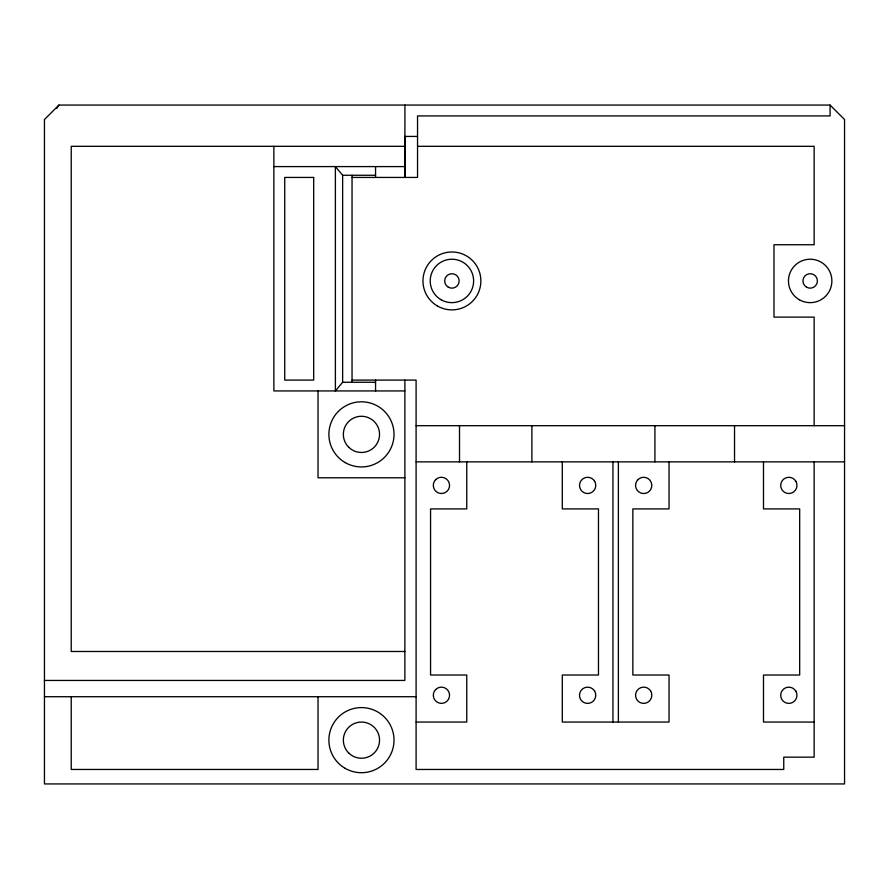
<?xml version="1.0" encoding="UTF-8"?>
<svg xmlns="http://www.w3.org/2000/svg" width="889" height="889" viewBox="0 0 889 889"><rect width="100%" height="100%" fill="white"/><g stroke="black" fill="none" stroke-linecap="round" stroke-linejoin="round"><path stroke-width="1.33" d="M56.64 108.491L58.93 105.069L830.07 105.069L844.55 119.537L844.55 783.931L44.45 783.931L44.45 119.537L58.93 105.069M342.632 382.259L335.397 390.938L335.397 166.587L342.632 175.266L342.632 382.259L375.558 382.259M417.541 136.428L404.928 136.428L404.873 177.433L404.928 105.069M404.873 146.318L71.231 146.318L71.231 651.493L404.873 651.493M417.541 146.318L814.157 146.318L814.157 244.742L773.986 244.742L773.986 317.117L814.157 317.117L814.157 425.687M273.879 166.587L404.873 166.587M342.632 175.266L375.558 175.266M352.044 177.433L417.541 177.433L417.541 115.914L830.07 115.914L830.07 105.069M352.044 380.092L416.096 380.092L416.096 769.463L783.754 769.463L783.754 757.161L814.157 757.161L814.157 461.869M404.873 390.938L273.879 390.938L273.879 146.318M416.096 425.687L844.55 425.687M416.096 461.869L844.55 461.869M404.873 477.793L318.029 477.793L318.029 390.938M44.45 680.441L404.873 680.441L404.873 380.092M44.45 696.72L416.096 696.72M416.096 722.057L466.758 722.057L466.758 675.018L430.565 675.018L430.565 508.908L466.758 508.908L466.758 461.869M814.157 722.057L763.495 722.057L763.495 675.018L799.678 675.018L799.678 508.908L763.495 508.908L763.495 461.869M734.536 425.687L734.536 461.869M669.039 461.869L669.039 508.908L632.857 508.908L632.857 675.018L669.039 675.018L669.039 722.057L562.293 722.057L562.293 675.018L598.475 675.018L598.475 508.908L562.293 508.908L562.293 461.869M654.926 425.687L654.926 461.869M618.377 461.869L618.377 722.057M612.954 461.869L612.954 722.057M531.889 425.687L531.889 461.869M459.513 425.687L459.513 461.869M375.558 166.587L375.558 177.433M375.558 380.092L375.558 390.938M352.044 175.266L352.044 382.259M318.029 696.72L318.029 769.463L71.231 769.463L71.231 696.72M435.666 479.638L434.377 481.316A8.145 8.145 0 0 0 447.178 491.15L448.478 489.461A8.145 8.145 0 0 0 435.666 479.638M435.666 689.52L434.377 691.209A8.145 8.145 0 0 0 447.178 701.032L448.478 699.354A8.145 8.145 0 0 0 435.666 689.52M637.958 479.638L636.657 481.316A8.145 8.145 0 0 0 649.47 491.15L650.759 489.461A8.145 8.145 0 0 0 637.958 479.638M313.684 177.433L284.736 177.433L284.736 380.092L313.684 380.092L313.684 177.433M795.877 481.316L794.577 479.638A8.145 8.145 0 0 0 781.775 489.461L783.065 491.15A8.145 8.145 0 0 0 795.877 481.316M795.877 691.209L794.577 689.52A8.145 8.145 0 0 0 781.775 699.354L783.065 701.032A8.145 8.145 0 0 0 795.877 691.209M594.674 481.316L593.374 479.638A8.145 8.145 0 0 0 580.573 489.461L581.862 491.15A8.145 8.145 0 0 0 594.674 481.316M650.759 691.209L649.47 689.52A8.145 8.145 0 0 0 636.657 699.354L637.958 701.032A8.145 8.145 0 0 0 650.759 691.209M594.674 691.209L593.374 689.52A8.145 8.145 0 0 0 580.573 699.354L581.862 701.032A8.145 8.145 0 0 0 594.674 691.209M441.066 299.737A21.714 21.714 0 0 0 473.626 280.935A21.714 21.714 0 0 0 441.066 262.133A21.714 21.714 0 0 0 441.066 299.737M799.311 299.737A21.714 21.714 0 0 0 831.882 280.935A21.714 21.714 0 0 0 799.311 262.133A21.714 21.714 0 0 0 799.311 299.737M448.3 287.203A7.234 7.234 0 0 0 459.157 280.935A7.234 7.234 0 0 0 448.3 274.668A7.234 7.234 0 0 0 448.3 287.203M806.556 287.203A7.234 7.234 0 0 0 817.413 280.935A7.234 7.234 0 0 0 806.556 274.668A7.234 7.234 0 0 0 806.556 287.203M437.444 306.005A28.948 28.948 0 0 0 480.871 280.935A28.948 28.948 0 0 0 437.444 255.865A28.948 28.948 0 0 0 437.444 306.005M345.165 462.569A32.571 32.571 0 0 0 394.016 434.365A32.571 32.571 0 0 0 345.165 406.162A32.571 32.571 0 0 0 345.165 462.569M348.655 447.167A18.091 18.091 0 0 0 378.925 439.055A18.091 18.091 0 0 0 356.767 416.885A18.091 18.091 0 0 0 348.655 447.167M345.165 768.352A32.571 32.571 0 0 0 394.016 740.148A32.571 32.571 0 0 0 345.165 711.945A32.571 32.571 0 0 0 345.165 768.352M348.655 752.939A18.091 18.091 0 0 0 378.925 744.838A18.091 18.091 0 0 0 356.767 722.668A18.091 18.091 0 0 0 348.655 752.939"/></g></svg>
